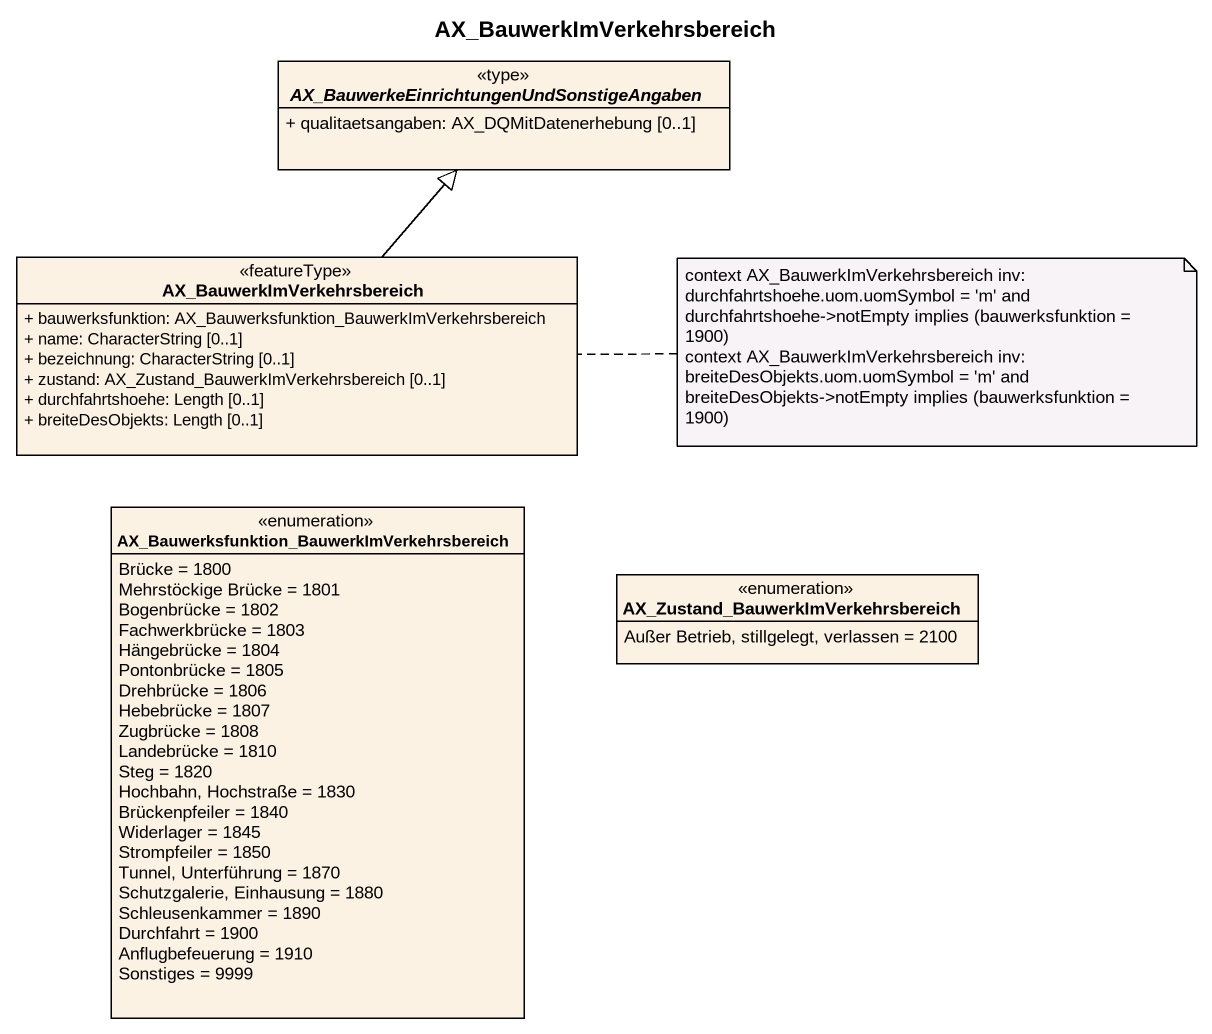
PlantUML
@startuml
title AX_BauwerkImVerkehrsbereich
hide circle
hide empty members
skinparam classAttributeIconSize 0
abstract class "AX_BauwerkeEinrichtungenUndSonstigeAngaben" as AX_BauwerkeEinrichtungenUndS <<type>> {
  + qualitaetsangaben: AX_DQMitDatenerhebung [0..1]
}
class AX_BauwerkImVerkehrsbereich <<featureType>> {
  + bauwerksfunktion: AX_Bauwerksfunktion_BauwerkImVerkehrsbereich
  + name: CharacterString [0..1]
  + bezeichnung: CharacterString [0..1]
  + zustand: AX_Zustand_BauwerkImVerkehrsbereich [0..1]
  + durchfahrtshoehe: Length [0..1]
  + breiteDesObjekts: Length [0..1]
}
enum "AX_Bauwerksfunktion_BauwerkImVerkehrsbereich" as AX_Bauwerksfunktion {
  Brücke = 1800
  Mehrstöckige Brücke = 1801
  Bogenbrücke = 1802
  Fachwerkbrücke = 1803
  Hängebrücke = 1804
  Pontonbrücke = 1805
  Drehbrücke = 1806
  Hebebrücke = 1807
  Zugbrücke = 1808
  Landebrücke = 1810
  Steg = 1820
  Hochbahn, Hochstraße = 1830
  Brückenpfeiler = 1840
  Widerlager = 1845
  Strompfeiler = 1850
  Tunnel, Unterführung = 1870
  Schutzgalerie, Einhausung = 1880
  Schleusenkammer = 1890
  Durchfahrt = 1900
  Anflugbefeuerung = 1910
  Sonstiges = 9999
}
enum "AX_Zustand_BauwerkImVerkehrsbereich" as AX_Zustand {
  Außer Betrieb, stillgelegt, verlassen = 2100
}
AX_BauwerkImVerkehrsbereich -up-|> AX_BauwerkeEinrichtungenUndS
note right of AX_BauwerkImVerkehrsbereich
  context AX_BauwerkImVerkehrsbereich inv:
  durchfahrtshoehe.uom.uomSymbol = 'm' and durchfahrtshoehe->notEmpty implies (bauwerksfunktion = 1900)
  context AX_BauwerkImVerkehrsbereich inv:
  breiteDesObjekts.uom.uomSymbol = 'm' and breiteDesObjekts->notEmpty implies (bauwerksfunktion = 1900)
end note
@enduml
